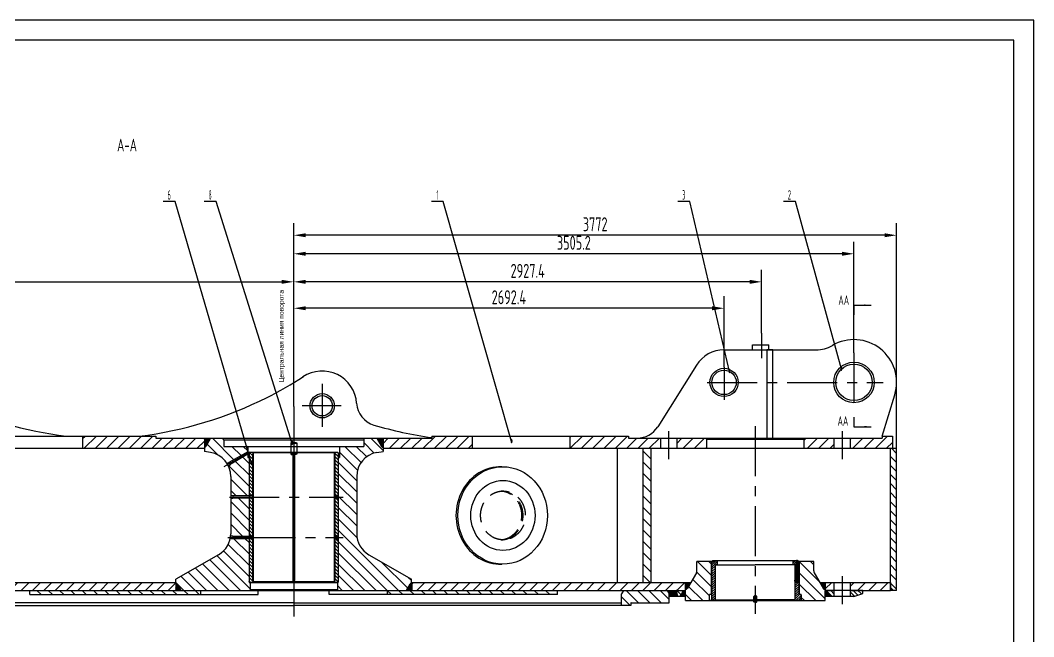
# Model space of a CAD drawing. Header units: millimetres. Extents: x 0 to 10500, y 0 to 7425.
# Drawn here: x 4159 to 10500, y 3568 to 7425 of the extents above; entities that cross this region are included whole.
import ezdxf
from ezdxf.enums import TextEntityAlignment as Align

# ---------------------------------------------------------------- set-up
doc = ezdxf.new("R2010")
doc.units = ezdxf.units.MM
doc.header["$LTSCALE"] = 250
doc.linetypes.add('F', pattern=[0.75, 0.5, -0.25])
doc.linetypes.add('G', pattern=[2, 1.25, -0.25, 0.25, -0.25])
for name, color, linetype in [('01', 7, 'Continuous'), ('02', 1, 'Continuous'), ('04', 2, 'F'), ('05', 4, 'G'), ('08', 1, 'Continuous'), ('11', 3, 'Continuous')]:
    doc.layers.add(name, color=color, linetype=linetype)
doc.styles.get("Standard").update_dxf_attribs({"font": 'isocp', "width": 0.707, "bigfont": 'intecad.shx'})
doc.dimstyles.new('INTE', dxfattribs={"dimscale": 25, "dimtxt": 3.5, "dimasz": 3, "dimexe": 3, "dimexo": 0, "dimgap": 1, "dimtad": 1, "dimdsep": 46, "dimtxsty": 'Standard', "dimcen": 0, "dimclrd": 1, "dimclre": 1, "dimclrt": 3, "dimadec": 0, "dimazin": 0, "dimtfac": 1, "dimtmove": 0, "dimatfit": 0, "dimfxl": 0, "dimarcsym": 0})
pattern_1 = [(315, (-1406.99, -1926.694), (35.35534, 35.35534), [])]
pattern_2 = [(45, (-1406.99, -1926.694), (-35.35534, 35.35534), [])]

# ---------------------------------------------------------------- blocks, each defined once
blk = doc.blocks.new('*D14')
at = {"layer": '08', "color": 1, "lineweight": -2}
for p, q in [((5870.2, 5254.7), (5870.2, 5698.2)), ((8562.6, 5254.7), (8562.6, 5698.2)), ((8487.6, 5623.2), (5945.2, 5623.2))]:
    blk.add_line(p, q, dxfattribs=at)
at = {"layer": '08', "color": 1}
for points in [[(5945.2, 5635.7), (5945.2, 5610.7), (5870.2, 5623.2)], [(8487.6, 5635.7), (8487.6, 5610.7), (8562.6, 5623.2)]]:
    blk.add_solid(points, dxfattribs=at)
at = {"layer": 'Defpoints', "color": 0}
for p in [(5870.2, 5623.2), (5870.2, 5254.7), (8562.6, 5254.7)]:
    blk.add_point(p, dxfattribs=at)
at = {"layer": '08', "color": 3, "insert": (7216.4, 5692), "char_height": 87.5, "attachment_point": 5}
blk.add_mtext('2692.4', dxfattribs=at)
blk = doc.blocks.new('*D15')
at = {"layer": '08', "color": 1, "lineweight": -2}
for p, q in [((5870.2, 5848.4), (5870.2, 6039.1)), ((9375.4, 5343.6), (9375.4, 6039.1)), ((9300.4, 5964.1), (5945.2, 5964.1))]:
    blk.add_line(p, q, dxfattribs=at)
at = {"layer": '08', "color": 1}
for points in [[(5945.2, 5976.6), (5945.2, 5951.6), (5870.2, 5964.1)], [(9300.4, 5976.6), (9300.4, 5951.6), (9375.4, 5964.1)]]:
    blk.add_solid(points, dxfattribs=at)
at = {"layer": 'Defpoints', "color": 0}
for p in [(5870.2, 5964.1), (5870.2, 5848.4), (9375.4, 5343.6)]:
    blk.add_point(p, dxfattribs=at)
at = {"layer": '08', "color": 3, "insert": (7622.8, 6032.9), "char_height": 87.5, "attachment_point": 5}
blk.add_mtext('3505.2', dxfattribs=at)
blk = doc.blocks.new('*D16')
at = {"layer": '08', "color": 1, "lineweight": -2}
for p, q in [((5870.2, 5788.4), (5870.2, 5863.4)), ((8797.6, 5466.8), (8797.6, 5863.4)), ((8722.6, 5788.4), (5945.2, 5788.4))]:
    blk.add_line(p, q, dxfattribs=at)
at = {"layer": '08', "color": 1}
for points in [[(5945.2, 5800.9), (5945.2, 5775.9), (5870.2, 5788.4)], [(8722.6, 5800.9), (8722.6, 5775.9), (8797.6, 5788.4)]]:
    blk.add_solid(points, dxfattribs=at)
at = {"layer": 'Defpoints', "color": 0}
for p in [(5870.2, 5788.4), (5870.2, 5788.4), (8797.6, 5466.8)]:
    blk.add_point(p, dxfattribs=at)
at = {"layer": '08', "color": 3, "insert": (7333.9, 5857.2), "char_height": 87.5, "attachment_point": 5}
blk.add_mtext('2927.4', dxfattribs=at)
blk = doc.blocks.new('*D18')
at = {"layer": '08', "color": 1, "lineweight": -2}
for p, q in [((688.6, 4746.8), (688.6, 5863.4)), ((5870.2, 5007.7), (5870.2, 5863.4)), ((763.6, 5788.4), (5795.2, 5788.4))]:
    blk.add_line(p, q, dxfattribs=at)
at = {"layer": '08', "color": 1}
for points in [[(763.6, 5800.9), (763.6, 5775.9), (688.6, 5788.4)], [(5795.2, 5800.9), (5795.2, 5775.9), (5870.2, 5788.4)]]:
    blk.add_solid(points, dxfattribs=at)
at = {"layer": 'Defpoints', "color": 0}
for p in [(5870.2, 5788.4), (5870.2, 5007.7), (688.6, 4746.8)]:
    blk.add_point(p, dxfattribs=at)
at = {"layer": '08', "color": 3, "insert": (3279.4, 5857.2), "char_height": 87.5, "attachment_point": 5}
blk.add_mtext('5181.6', dxfattribs=at)
blk = doc.blocks.new('*D21')
at = {"layer": '08', "color": 1, "lineweight": -2}
for p, q in [((5870.2, 6000.1), (5870.2, 6154.9)), ((9642.2, 4746.8), (9642.2, 6154.9)), ((9567.2, 6079.9), (5945.2, 6079.9))]:
    blk.add_line(p, q, dxfattribs=at)
at = {"layer": '08', "color": 1}
for points in [[(5945.2, 6092.4), (5945.2, 6067.4), (5870.2, 6079.9)], [(9567.2, 6092.4), (9567.2, 6067.4), (9642.2, 6079.9)]]:
    blk.add_solid(points, dxfattribs=at)
at = {"layer": 'Defpoints', "color": 0}
for p in [(5870.2, 6079.9), (5870.2, 6000.1), (9642.2, 4746.8)]:
    blk.add_point(p, dxfattribs=at)
at = {"layer": '08', "color": 3, "insert": (7756.2, 6148.7), "char_height": 87.5, "attachment_point": 5}
blk.add_mtext('3772', dxfattribs=at)
blk = doc.blocks.new('*U40')
at = {"layer": '01'}
for points in [[(415, 292), (25, 292)], [(415, 5), (415, 292)]]:
    blk.add_lwpolyline(points, dxfattribs=at)
at = {"layer": '02'}
for points in [[(420, 297), (0, 297)], [(420, 0), (420, 297)]]:
    blk.add_lwpolyline(points, dxfattribs=at)

msp = doc.modelspace()

# ---------------------------------------------------------------- hatches: boundary and pattern name
at = {"layer": '02', "linetype": 'Continuous'}
h = msp.add_hatch(dxfattribs=at)
h.set_pattern_fill('_USER', color=1, scale=50, angle=45, style=0, pattern_type=0)
h.set_pattern_definition(pattern_2)
h.paths.add_polyline_path([(2388.558, 4746.805), (2388.558, 4809.805), (2188.408, 4809.805), (2188.408, 4822.805), (1984.158, 4822.805), (1984.158, 4746.805)])
h.paths.add_polyline_path([(2490.158, 4809.805), (2490.158, 4746.805), (2677.658, 4746.805), (2677.658, 4803.805), (2671.658, 4809.805)])
h.paths.add_polyline_path([(3292.658, 4809.805), (3286.658, 4803.805), (3286.658, 4746.805), (3474.158, 4746.805), (3474.158, 4809.805)])
h.paths.add_polyline_path([(3575.758, 4809.805), (3575.758, 4746.805), (3939.159, 4746.805), (3939.159, 4822.805), (3775.908, 4822.805), (3775.908, 4809.805)])
h.paths.add_polyline_path([(5098.643, 4746.805, -0.02100958), (5143.019, 4809.805), (5006.658, 4809.805), (5006.658, 4822.805), (4549.159, 4822.805), (4549.159, 4746.805)])
h.paths.add_polyline_path([(5311.408, 4746.805), (5311.408, 4809.805), (5143.019, 4809.805, 0.02100958), (5098.643, 4746.805)])
h.paths.add_polyline_path([(6987.158, 4746.805), (6987.158, 4822.805), (6733.658, 4822.805), (6733.658, 4809.805), (6597.297, 4809.805, -0.02100958), (6641.674, 4746.805)])
h.paths.add_polyline_path([(6641.674, 4746.805, 0.02100958), (6597.297, 4809.805), (6428.908, 4809.805), (6428.908, 4746.805)])
h.paths.add_polyline_path([(8164.558, 4746.805), (8164.558, 4809.805), (7964.408, 4809.805), (7964.408, 4822.805), (7597.158, 4822.805), (7597.158, 4746.805)])
h.paths.add_polyline_path([(8453.658, 4746.805), (8453.658, 4803.805), (8447.658, 4809.805), (8266.158, 4809.805), (8266.158, 4746.805)])
h.paths.add_polyline_path([(9250.158, 4746.805), (9250.158, 4809.805), (9068.658, 4809.805), (9062.658, 4803.805), (9062.658, 4746.805)])
h.paths.add_polyline_path([(9617.158, 4746.805), (9617.158, 4822.805), (9551.908, 4822.805), (9551.908, 4809.805), (9351.758, 4809.805), (9351.758, 4746.805)])
h = msp.add_hatch(dxfattribs=at)
h.set_pattern_fill('_USER', color=1, scale=50, angle=315, style=0, pattern_type=0)
h.set_pattern_definition(pattern_1)
h.paths.add_polyline_path([(5582.908, 4725.491), (5582.908, 4756.005), (5579.908, 4759.005), (5432.008, 4759.005), (5432.008, 4800.305), (5426.523, 4809.805), (5350.091, 4809.805), (5320.068, 4757.805, -0.26794919), (5311.408, 4752.805), (5311.408, 4727.805), (5350.553, 4720.903, -0.20962577), (5452.149, 4653.201), (5464.284, 4658.457), (5464.913, 4657.367)])
h.paths.add_polyline_path([(5591.158, 4686.005), (5588.158, 4689.005), (5582.908, 4689.005), (5582.908, 4709.326), (5471.913, 4645.243), (5472.542, 4644.153), (5461.633, 4636.056, -0.11063264), (5476.158, 4571.212), (5476.158, 4451.863), (5489.158, 4450.363), (5489.158, 4449.105), (5591.158, 4449.105)])
h.paths.add_polyline_path([(5591.158, 4435.105), (5489.158, 4435.105), (5489.158, 4433.846), (5476.158, 4432.346), (5476.158, 4212.804, -0.02448053), (5475.43, 4197.947), (5489.158, 4196.363), (5489.158, 4195.105), (5591.158, 4195.105)])
h.paths.add_polyline_path([(5489.158, 4181.105), (5489.158, 4179.846), (5472.091, 4177.877, -0.20670598), (5400.158, 4081.169), (5133.658, 3927.305), (5133.658, 3902.305, -0.26794919), (5142.318, 3897.305), (5165.124, 3857.805), (5593.658, 3857.805), (5597.158, 3861.305), (5597.158, 3908.105), (5594.158, 3908.105), (5592.358, 3908.105, -0.41421356), (5591.158, 3909.305), (5591.158, 4181.105)])
h.paths.add_polyline_path([(6149.158, 3909.305, -0.41421356), (6147.958, 3908.105), (6143.158, 3908.105), (6143.158, 3861.305), (6146.658, 3857.805), (6575.193, 3857.805), (6597.998, 3897.305, -0.26794919), (6606.658, 3902.305), (6606.658, 3927.305), (6340.158, 4081.169, -0.26794919), (6264.158, 4212.804), (6264.158, 4571.212, -0.36397023), (6389.764, 4720.903), (6428.908, 4727.805), (6428.908, 4752.805, -0.26794919), (6420.248, 4757.805), (6390.226, 4809.805), (6313.793, 4809.805), (6308.308, 4800.305), (6308.308, 4759.005), (6160.408, 4759.005), (6157.408, 4756.005), (6157.408, 4689.005), (6152.158, 4689.005), (6149.158, 4686.005), (6149.158, 4467.105)])
h = msp.add_hatch(dxfattribs=at)
h.set_pattern_fill('_USER', color=1, scale=5, angle=45, style=0, double=1, pattern_type=0)
h.set_pattern_definition([(45, (-1665.9856, -9463.0323), (-3.5355339, 3.5355339), []), (135, (-1665.9856, -9463.0323), (-3.5355339, -3.5355339), [])])
h.paths.add_polyline_path([(5311.408, 4809.305), (5311.408, 4752.805, 0.26794919), (5320.068, 4757.805), (5349.802, 4809.305)])
h.paths.add_polyline_path([(6420.248, 4757.805, 0.26794919), (6428.908, 4752.805), (6428.908, 4809.305), (6390.514, 4809.305)])
h = msp.add_hatch(dxfattribs=at)
h.set_pattern_fill('_USER', color=1, scale=15, angle=-45, style=0, pattern_type=0)
h.set_pattern_definition([(315, (4857.48, 5160.126), (10.6066, 10.6066), [])])
h.paths.add_polyline_path([(6149.158, 4718.105), (6146.158, 4721.105), (6127.158, 4721.105), (6124.158, 4718.105), (6124.158, 4714.105, -0.41421356), (6128.158, 4710.105), (6128.158, 4448.605), (6146.658, 4448.605), (6146.658, 4467.105), (6149.158, 4467.105)])
h.paths.add_polyline_path([(6128.158, 4194.605), (6146.658, 4194.605), (6146.658, 4213.105), (6149.158, 4213.105), (6149.158, 4417.105), (6146.658, 4417.105), (6146.658, 4435.605), (6128.158, 4435.605)])
h.paths.add_polyline_path([(6128.158, 3919.105, -0.41421356), (6124.158, 3915.105), (6124.158, 3911.105), (6127.158, 3908.105), (6146.158, 3908.105), (6149.158, 3911.105), (6149.158, 4163.105), (6146.658, 4163.105), (6146.658, 4181.605), (6128.158, 4181.605)])
h.paths.add_polyline_path([(5612.158, 4710.105, -0.41421356), (5616.158, 4714.105), (5616.158, 4718.105), (5613.158, 4721.105), (5594.158, 4721.105), (5591.158, 4718.105), (5591.158, 4467.105), (5593.658, 4467.105), (5593.658, 4448.605), (5612.158, 4448.605)])
h.paths.add_polyline_path([(5591.158, 4213.105), (5593.658, 4213.105), (5593.658, 4194.605), (5612.158, 4194.605), (5612.158, 4435.605), (5593.658, 4435.605), (5593.658, 4417.105), (5591.158, 4417.105)])
h.paths.add_polyline_path([(5612.158, 4181.605), (5593.658, 4181.605), (5593.658, 4163.105), (5591.158, 4163.105), (5591.158, 3911.105), (5594.158, 3908.105), (5613.158, 3908.105), (5616.158, 3911.105), (5616.158, 3915.105, -0.41421356), (5612.158, 3919.105)])
h = msp.add_hatch(dxfattribs=at)
h.set_pattern_fill('_USER', color=1, scale=50, angle=315, style=0, pattern_type=0)
h.set_pattern_definition([(315, (-1391.035, 1378.983), (35.35534, 35.35534), [])])
h.paths.add_polyline_path([(8054.658, 3907.805), (8104.658, 3907.805), (8104.658, 4746.805), (8054.658, 4746.805)])
h = msp.add_hatch(dxfattribs=at)
h.set_pattern_fill('_USER', color=1, scale=40, angle=315, style=0, pattern_type=0)
h.set_pattern_definition([(315, (-1391.035, 1378.983), (28.28427, 28.28427), [])])
h.paths.add_polyline_path([(9604.158, 3876.805), (9623.158, 3857.805), (9642.158, 3857.805), (9642.158, 4746.805), (9604.158, 4746.805)])
h = msp.add_hatch(dxfattribs=at)
h.set_pattern_fill('_USER', color=1, scale=50, angle=315, style=0, pattern_type=0)
h.set_pattern_definition(pattern_1)
h.paths.add_polyline_path([(8484.158, 4038.805), (8393.033, 4038.805), (8393.033, 3981.003, -0.1316525), (8389.684, 3968.503), (8333.277, 3870.805, -0.26794919), (8322.019, 3864.305), (8320.158, 3864.305), (8320.158, 3857.805), (8320.408, 3857.805), (8320.408, 3793.805), (8467.463, 3793.805), (8470.463, 3796.805), (8470.463, 3831.805), (8482.55, 3831.805), (8484.158, 3837.805)])
h.paths.add_polyline_path([(9032.158, 3837.805), (9033.766, 3831.805), (9045.853, 3831.805), (9045.853, 3796.805), (9048.853, 3793.805), (9195.908, 3793.805), (9195.908, 3857.805), (9196.158, 3857.805), (9196.158, 3864.305), (9194.297, 3864.305, -0.26794919), (9183.039, 3870.805), (9126.633, 3968.503, -0.1316525), (9123.283, 3981.003), (9123.283, 4038.805), (9032.158, 4038.805)])
h = msp.add_hatch(dxfattribs=at)
h.set_pattern_fill('_USER', color=1, scale=10, angle=135, style=0, pattern_type=0)
h.set_pattern_definition([(45, (8407.259, 2708.675), (7.07107, -7.07107), [])])
h.paths.add_polyline_path([(9008.158, 3918.305), (9015.658, 3918.305), (9015.658, 3908.805), (9019.908, 3906.174), (9024.158, 3908.805), (9024.158, 3911.805), (9032.158, 3911.805), (9032.158, 3831.805), (9043.158, 3831.805), (9044.658, 3830.305), (9044.658, 3793.805), (9009.498, 3793.805), (9008.158, 3798.805)])
h.paths.add_polyline_path([(9024.158, 4018.805), (9025.408, 4018.805), (9025.408, 4043.805), (9026.158, 4043.805), (9032.158, 4037.805), (9032.158, 3924.805), (9024.158, 3924.805)])
h.paths.add_polyline_path([(9008.158, 4015.805, 0.41421356), (9005.158, 4018.805), (8994.158, 4018.805), (8994.158, 4043.805), (9014.408, 4043.805), (9014.408, 4018.805), (9015.658, 4018.805), (9015.658, 3918.305), (9008.158, 3918.305)])
h.paths.add_polyline_path([(8508.158, 4015.805), (8508.158, 3798.805), (8506.818, 3793.805), (8484.158, 3793.805), (8484.158, 4037.805), (8490.158, 4043.805), (8522.158, 4043.805), (8522.158, 4018.805), (8511.158, 4018.805, 0.41421356)])
h = msp.add_hatch(dxfattribs=at)
h.set_pattern_fill('_USER', color=1, scale=50, angle=45, style=0, pattern_type=0)
h.set_pattern_definition(pattern_2)
h.paths.add_polyline_path([(739.158, 3907.805), (739.158, 3889.805), (739.158, 3857.805), (1094.158, 3857.805), (1094.158, 3907.805)])
h.paths.add_polyline_path([(1704.158, 3907.805), (1704.158, 3857.805), (2260.356, 3857.805, -0.01705764), (2238.768, 3907.805)])
h.paths.add_polyline_path([(2238.768, 3907.805, 0.01705764), (2260.356, 3857.805), (2388.558, 3857.805), (2388.558, 3907.805)])
h.paths.add_polyline_path([(2490.158, 3907.805), (2490.158, 3857.805), (2544.158, 3857.805), (2544.158, 3907.805)])
h.paths.add_polyline_path([(3420.158, 3907.805), (3420.158, 3857.805), (3703.961, 3857.805, 0.01705764), (3725.549, 3907.805)])
h.paths.add_polyline_path([(3725.549, 3907.805, -0.01705764), (3703.961, 3857.805), (5041.08, 3857.805, -0.01487729), (5019.195, 3907.805)])
h.paths.add_polyline_path([(5131.908, 3857.805), (5131.908, 3907.805), (5019.195, 3907.805, 0.01487729), (5041.08, 3857.805)])
h.paths.add_polyline_path([(6608.408, 3907.805), (6608.408, 3857.805), (6699.236, 3857.805, 0.01487729), (6721.122, 3907.805)])
h.paths.add_polyline_path([(6721.122, 3907.805, -0.01487729), (6699.236, 3857.805), (8320.158, 3857.805), (8320.158, 3907.805)])
h.paths.add_polyline_path([(9196.158, 3857.805), (9250.158, 3857.805), (9250.158, 3907.805), (9196.158, 3907.805)])
h.paths.add_polyline_path([(9604.158, 3857.805), (9604.158, 3907.805), (9351.758, 3907.805), (9351.758, 3857.805)])
h = msp.add_hatch(dxfattribs=at)
h.set_pattern_fill('_USER', color=1, scale=5, angle=315, style=0, double=1, pattern_type=0)
h.set_pattern_definition([(315, (-1391.0346, -2777.5795), (3.535534, 3.535534), []), (45, (-1391.0346, -2777.5795), (-3.535534, 3.535534), [])])
h.paths.add_polyline_path([(5142.318, 3897.305, 0.26794919), (5133.658, 3902.305), (5133.658, 3907.805), (5131.908, 3907.805), (5131.908, 3857.805), (5165.124, 3857.805)])
h.paths.add_polyline_path([(6575.193, 3857.805), (6608.408, 3857.805), (6608.408, 3907.805), (6606.658, 3907.805), (6606.658, 3902.305, 0.26794919), (6597.998, 3897.305)])
h = msp.add_hatch(dxfattribs=at)
h.set_pattern_fill('_USER', color=1, scale=5, angle=45, style=0, double=1, pattern_type=0)
h.set_pattern_definition([(135, (13131.351, 1378.983), (3.535534, 3.535534), []), (45, (13131.351, 1378.983), (3.535534, -3.535534), [])])
h.paths.add_polyline_path([(8320.158, 3907.805), (8354.639, 3907.805), (8333.277, 3870.805, -0.26794919), (8322.019, 3864.305), (8320.158, 3864.305)])
h.paths.add_polyline_path([(9196.158, 3864.305), (9194.297, 3864.305, -0.26794919), (9183.039, 3870.805), (9161.677, 3907.805), (9196.158, 3907.805)])
h = msp.add_hatch(dxfattribs=at)
h.set_pattern_fill('_USER', color=1, scale=5, angle=315, style=0, double=1, pattern_type=0)
h.set_pattern_definition([(315, (-1406.9887, -1926.6937), (3.535534, 3.535534), []), (45, (-1406.9887, -1926.6937), (-3.535534, 3.535534), [])])
h.paths.add_polyline_path([(9604.158, 3857.805), (9623.158, 3857.805), (9604.158, 3876.805)])
h = msp.add_hatch(dxfattribs=at)
h.set_pattern_fill('_USER', color=1, scale=50, angle=315, style=0, pattern_type=0)
h.set_pattern_definition([(315, (0, 0), (35.35534, 35.35534), [])])
h.paths.add_polyline_path([(3758.908, 3781.105, -0.41421356), (3761.908, 3778.105), (3761.908, 3763.105), (3820.158, 3763.105), (3820.158, 3835.805), (3807.158, 3857.805), (3533.658, 3857.805), (3520.658, 3835.805), (3520.658, 3781.105)])
h.paths.add_polyline_path([(8219.658, 3781.105), (8219.658, 3835.805), (8206.658, 3857.805), (7933.158, 3857.805), (7920.158, 3835.805), (7920.158, 3763.105), (7978.408, 3763.105), (7978.408, 3778.105, -0.41421356), (7981.408, 3781.105)])
h = msp.add_hatch(dxfattribs=at)
h.set_pattern_fill('_USER', color=1, scale=50, angle=315, style=0, pattern_type=0)
h.set_pattern_definition(pattern_1)
h.paths.add_polyline_path([(5041.08, 3857.805, 0.00787), (5053.85, 3831.905), (5286.158, 3831.905), (5286.158, 3857.805)])
h.paths.add_polyline_path([(5053.85, 3831.905, -0.00787), (5041.08, 3857.805), (4219.158, 3857.805), (4219.158, 3831.905)])
h.paths.add_polyline_path([(6686.466, 3831.905, 0.00787), (6699.236, 3857.805), (6454.158, 3857.805), (6454.158, 3831.905)])
h.paths.add_polyline_path([(7521.158, 3831.905), (7521.158, 3857.805), (6699.236, 3857.805, -0.00787), (6686.466, 3831.905)])
h = msp.add_hatch(dxfattribs=at)
h.set_pattern_fill('_USER', color=1, scale=5, angle=315, style=0, double=1, pattern_type=0)
h.set_pattern_definition([(225, (13131.351, -2777.5795), (-3.535534, 3.535534), []), (135, (13131.351, -2777.5795), (3.535534, 3.535534), [])])
h.paths.add_polyline_path([(8219.658, 3819.805), (8219.658, 3835.805), (8206.658, 3857.805), (8264.158, 3857.805), (8274.34, 3819.805)])
h = msp.add_hatch(dxfattribs=at)
h.set_pattern_fill('_USER', color=1, scale=20, angle=45, style=0, pattern_type=0)
h.set_pattern_definition([(135, (13147.305, -1926.694), (14.142136, 14.142136), [])])
h.paths.add_polyline_path([(9431.158, 3857.805), (9431.158, 3838.805), (9374.158, 3819.805), (9351.758, 3819.805), (9351.758, 3857.805)])
h.paths.add_polyline_path([(9250.158, 3857.805), (9250.158, 3819.805), (9227.597, 3819.805), (9205.658, 3857.805)])
h.paths.add_polyline_path([(8264.158, 3857.805), (8310.658, 3857.805), (8288.719, 3819.805), (8274.34, 3819.805)])
h = msp.add_hatch(dxfattribs=at)
h.set_pattern_fill('_USER', color=1, scale=5, angle=315, style=0, double=1, pattern_type=0)
h.set_pattern_definition([(225, (13131.351, 1378.983), (-3.535534, 3.535534), []), (135, (13131.351, 1378.983), (3.535534, 3.535534), [])])
h.paths.add_polyline_path([(9227.597, 3819.805), (9195.908, 3819.805), (9195.908, 3857.805), (9205.658, 3857.805)])
h.paths.add_polyline_path([(8310.658, 3857.805), (8320.408, 3857.805), (8320.408, 3819.805), (8288.719, 3819.805)])

# ---------------------------------------------------------------- linework, layer by layer
for p, q in [((5594.158, 4721.105), (5591.158, 4718.105)), ((5591.158, 4718.105), (5591.158, 4467.105)), ((6146.158, 4721.105), (5594.158, 4721.105)), ((5612.158, 4710.105), (5612.158, 3919.105)), ((5613.158, 4721.105), (5616.158, 4718.105)), ((5616.158, 4718.105), (5616.158, 3911.105)), ((6124.158, 4718.105), (5616.158, 4718.105)), ((5864.658, 4708.605), (5864.658, 3920.605)), ((5875.658, 4708.605), (5875.658, 3920.605)), ((6127.158, 4721.105), (6124.158, 4718.105)), ((6124.158, 4718.105), (6124.158, 3911.105)), ((6128.158, 4710.105), (6128.158, 3919.105)), ((6149.158, 4718.105), (6146.158, 4721.105)), ((6149.158, 4718.105), (6149.158, 4467.105)), ((5593.658, 4467.105), (5591.158, 4467.105)), ((5593.658, 4467.105), (5593.658, 4417.105)), ((5612.158, 4448.605), (5593.658, 4448.605)), ((6128.158, 4448.605), (6146.658, 4448.605)), ((6146.658, 4467.105), (6146.658, 4417.105)), ((6146.658, 4467.105), (6149.158, 4467.105)), ((5591.158, 4417.105), (5591.158, 4213.105)), ((5593.658, 4417.105), (5591.158, 4417.105)), ((5612.158, 4435.605), (5593.658, 4435.605)), ((6128.158, 4435.605), (6146.658, 4435.605)), ((6146.658, 4417.105), (6149.158, 4417.105)), ((6149.158, 4417.105), (6149.158, 4213.105)), ((5593.658, 4213.105), (5591.158, 4213.105)), ((5593.658, 4213.105), (5593.658, 4163.105)), ((5612.158, 4194.605), (5593.658, 4194.605)), ((6128.158, 4194.605), (6146.658, 4194.605)), ((6146.658, 4213.105), (6146.658, 4163.105)), ((6146.658, 4213.105), (6149.158, 4213.105)), ((5591.158, 4163.105), (5591.158, 3911.105)), ((5593.658, 4163.105), (5591.158, 4163.105)), ((5612.158, 4181.605), (5593.658, 4181.605)), ((6128.158, 4181.605), (6146.658, 4181.605)), ((6146.658, 4163.105), (6149.158, 4163.105)), ((6149.158, 4163.105), (6149.158, 3911.105)), ((8484.158, 4037.805), (8490.158, 4043.805)), ((8484.158, 4037.805), (8484.158, 3793.805)), ((9026.158, 4043.805), (8490.158, 4043.805)), ((8994.158, 4018.805), (8994.158, 4043.805)), ((9014.408, 4043.805), (9014.408, 4018.805)), ((9025.408, 4018.805), (9014.408, 4018.805)), ((9015.658, 3908.805), (9015.658, 4018.805)), ((9024.158, 3908.805), (9024.158, 4018.805)), ((9025.408, 4043.805), (9025.408, 4018.805)), ((9026.158, 4043.805), (9032.158, 4037.805)), ((5594.158, 3908.105), (5591.158, 3911.105)), ((6146.158, 3908.105), (5594.158, 3908.105)), ((5613.158, 3908.105), (5616.158, 3911.105)), ((6124.158, 3911.105), (5616.158, 3911.105)), ((6127.158, 3908.105), (6124.158, 3911.105)), ((6146.158, 3908.105), (6149.158, 3911.105)), ((9024.158, 3908.805), (9015.658, 3908.805)), ((9019.908, 3906.174), (9015.658, 3908.805)), ((9019.908, 3906.174), (9024.158, 3908.805)), ((9032.158, 3924.805), (9024.158, 3924.805)), ((9032.158, 3911.805), (9024.158, 3911.805)), ((9044.653, 3831.805), (9032.158, 3831.805)), ((3761.908, 3763.105), (5870.158, 3763.105)), ((7978.408, 3763.105), (5870.158, 3763.105)), ((9044.658, 3793.805), (8484.158, 3793.805)), ((9008.158, 3798.805), (8758.158, 3798.805)), ((9009.498, 3793.805), (9008.158, 3798.805))]:
    msp.add_line(p, q)
for centre in [(5870.158, 4442.105), (5870.158, 4188.105)]:
    msp.add_circle(centre, 5.5)
for centre, radius, start, end in [((5616.158, 4710.105), 4, 90, 180), ((5870.158, 4708.605), 5.5, 0, 180), ((6124.158, 4710.105), 4, 0, 90), ((5616.158, 3919.105), 4, 180, 270), ((5870.158, 3920.605), 5.5, 180, 0), ((6124.158, 3919.105), 4, 270, 0)]:
    msp.add_arc(centre, radius, start, end)
at = {"layer": '01'}
for p, q in [((9375.358, 5642.028), (9375.358, 5582.028)), ((8740.158, 5393.505), (8842.158, 5393.505)), ((8740.158, 5362.805), (8740.158, 5393.505)), ((8842.158, 5362.805), (8842.158, 5393.505)), ((8562.158, 5362.805), (9138.38, 5362.805)), ((8867.158, 5362.805), (8829.158, 5362.805)), ((8829.158, 5362.805), (8829.158, 4809.305)), ((8867.158, 4809.305), (8867.158, 5362.805)), ((9551.384, 4822.805), (9630.507, 5081.794)), ((9375.358, 4941.947), (9375.358, 4881.947)), ((5006.658, 4822.805), (5006.658, 4809.805)), ((6733.658, 4822.805), (6733.658, 4809.805)), ((7964.408, 4822.805), (7964.408, 4809.805)), ((9551.908, 4822.805), (9551.908, 4809.805)), ((5006.658, 4809.805), (6733.658, 4809.805)), ((5311.408, 4809.305), (5311.408, 4727.805)), ((5349.802, 4809.305), (5320.068, 4757.805)), ((5432.008, 4800.305), (5426.523, 4809.805)), ((5432.008, 4800.305), (6308.308, 4800.305)), ((5432.008, 4800.305), (5432.008, 4759.005)), ((5432.008, 4759.005), (6308.308, 4759.005)), ((5582.908, 4756.005), (5579.908, 4759.005)), ((6157.408, 4756.005), (5582.908, 4756.005)), ((5582.908, 4756.005), (5582.908, 4689.005)), ((5853.451, 4784.005), (5851.158, 4777.705)), ((5851.158, 4777.705), (5851.158, 4759.005)), ((5851.158, 4777.705), (5870.158, 4777.705)), ((5870.158, 4784.005), (5853.451, 4784.005)), ((5870.158, 4784.005), (5886.865, 4784.005)), ((5889.158, 4777.705), (5870.158, 4777.705)), ((5886.865, 4784.005), (5889.158, 4777.705)), ((5889.158, 4777.705), (5889.158, 4759.005)), ((6157.408, 4756.005), (6160.408, 4759.005)), ((6157.408, 4756.005), (6157.408, 4689.005)), ((6308.308, 4800.305), (6313.793, 4809.805)), ((6308.308, 4800.305), (6308.308, 4759.005)), ((6390.514, 4809.305), (6420.248, 4757.805)), ((6428.908, 4809.305), (6428.908, 4727.805)), ((7964.408, 4809.805), (9551.908, 4809.805)), ((8019.158, 4810.805), (8019.158, 4809.305)), ((8164.558, 4809.805), (8164.558, 4746.805)), ((8266.158, 4809.805), (8266.158, 4746.805)), ((8447.658, 4809.805), (8453.658, 4803.805)), ((8453.658, 4803.805), (9062.658, 4803.805)), ((8453.658, 4803.805), (8453.658, 4747.305)), ((9068.658, 4809.805), (9062.658, 4803.805)), ((9062.658, 4803.805), (9062.658, 4747.305)), ((9250.158, 4809.805), (9250.158, 4746.805)), ((9351.758, 4809.805), (9351.758, 4746.805)), ((1984.158, 4746.805), (5311.408, 4746.805)), ((5350.553, 4720.903), (5311.408, 4727.805)), ((5582.908, 4725.491), (5464.913, 4657.367)), ((5582.908, 4709.326), (5471.913, 4645.243)), ((6389.764, 4720.903), (6428.908, 4727.805)), ((6428.908, 4746.805), (9617.158, 4746.805)), ((7894.146, 4746.805), (7894.146, 3907.805)), ((8054.658, 4746.805), (8054.658, 3907.805)), ((8104.658, 4746.805), (8104.658, 3907.805)), ((9604.158, 3857.805), (9604.158, 4746.805)), ((9604.158, 4746.805), (9642.158, 4746.805)), ((9642.158, 3857.805), (9642.158, 4746.805)), ((5452.828, 4652.133), (5464.913, 4657.367)), ((5461.337, 4637.393), (5471.913, 4645.243)), ((5468.413, 4651.305), (5464.284, 4658.457)), ((5468.413, 4651.305), (5472.542, 4644.153)), ((5582.908, 4689.005), (5591.158, 4689.005)), ((5591.158, 4686.005), (5588.158, 4689.005)), ((5591.158, 4686.005), (5591.158, 3909.305)), ((6149.158, 4686.005), (6152.158, 4689.005)), ((6149.158, 4689.005), (6157.408, 4689.005)), ((6149.158, 4686.005), (6149.158, 3909.305)), ((5476.158, 4571.212), (5476.158, 4212.804)), ((6264.158, 4571.212), (6264.158, 4212.804)), ((5489.158, 4449.105), (5476.158, 4450.605)), ((5489.158, 4450.363), (5489.158, 4433.846)), ((5591.158, 4449.105), (5489.158, 4449.105)), ((5489.158, 4435.105), (5476.158, 4433.605)), ((5591.158, 4435.105), (5489.158, 4435.105)), ((5489.158, 4195.105), (5475.303, 4196.703)), ((5489.158, 4196.363), (5489.158, 4179.846)), ((5591.158, 4195.105), (5489.158, 4195.105)), ((5489.158, 4181.105), (5472.39, 4179.17)), ((5591.158, 4181.105), (5489.158, 4181.105)), ((5400.158, 4081.169), (5133.658, 3927.305)), ((6340.158, 4081.169), (6606.658, 3927.305)), ((8393.033, 3981.003), (8393.033, 4038.805)), ((8485.158, 4038.805), (8393.033, 4038.805)), ((9123.283, 4038.805), (9031.158, 4038.805)), ((9123.283, 3981.003), (9123.283, 4038.805)), ((8389.684, 3968.503), (8333.277, 3870.805)), ((9126.633, 3968.503), (9183.039, 3870.805)), ((3385.677, 3907.805), (5133.658, 3907.805)), ((5131.908, 3907.805), (5131.908, 3857.805)), ((5133.658, 3902.305), (5133.658, 3927.305)), ((5165.124, 3857.805), (5142.318, 3897.305)), ((5592.358, 3908.105), (6147.958, 3908.105)), ((5597.158, 3908.105), (5597.158, 3861.305)), ((6143.158, 3908.105), (6143.158, 3860.805)), ((6575.193, 3857.805), (6597.998, 3897.305)), ((6606.658, 3902.305), (6606.658, 3927.305)), ((6606.658, 3907.805), (8354.639, 3907.805)), ((6608.408, 3907.805), (6608.408, 3857.805)), ((8320.158, 3907.805), (8320.158, 3857.805)), ((8320.158, 3907.805), (8320.158, 3857.805)), ((9161.677, 3907.805), (9604.158, 3907.805)), ((9196.158, 3907.805), (9196.158, 3857.805)), ((9196.158, 3907.805), (9196.158, 3857.805)), ((9196.158, 3907.805), (9196.158, 3857.805)), ((9250.158, 3907.805), (9250.158, 3819.805)), ((9351.758, 3907.805), (9351.758, 3819.805)), ((9604.158, 3907.805), (9604.158, 3857.805)), ((9604.158, 3876.805), (9623.158, 3857.805)), ((3419.908, 3857.805), (8320.408, 3857.805)), ((4219.158, 3831.905), (4219.158, 3857.805)), ((4219.158, 3831.905), (5647.75, 3831.905)), ((5286.158, 3857.805), (5286.158, 3831.905)), ((5597.158, 3860.805), (5594.158, 3857.805)), ((6143.158, 3860.805), (5597.158, 3860.805)), ((5647.75, 3831.905), (5647.75, 3857.805)), ((6092.566, 3831.905), (6092.566, 3857.805)), ((7521.158, 3831.905), (6092.566, 3831.905)), ((6143.158, 3860.805), (6146.158, 3857.805)), ((6454.158, 3857.805), (6454.158, 3831.905)), ((7521.158, 3831.905), (7521.158, 3857.805)), ((7933.158, 3857.805), (7920.158, 3835.805)), ((7920.158, 3763.105), (7920.158, 3835.805)), ((7953.158, 3857.805), (8206.658, 3857.805)), ((8206.658, 3857.805), (8219.658, 3835.805)), ((8206.658, 3857.805), (8219.658, 3835.805)), ((8219.658, 3780.605), (8219.658, 3835.805)), ((8219.658, 3781.105), (8219.658, 3835.805)), ((8274.34, 3819.805), (8264.158, 3857.805)), ((8320.408, 3819.805), (8274.34, 3819.805)), ((8288.719, 3819.805), (8310.658, 3857.805)), ((8322.019, 3864.305), (8320.158, 3864.305)), ((8320.408, 3793.805), (8320.408, 3857.805)), ((8482.55, 3831.805), (8471.663, 3831.805)), ((9194.297, 3864.305), (9196.158, 3864.305)), ((9431.158, 3857.805), (9195.908, 3857.805)), ((9195.908, 3793.805), (9195.908, 3857.805)), ((9195.908, 3857.805), (9250.158, 3857.805)), ((9374.158, 3819.805), (9195.908, 3819.805)), ((9227.597, 3819.805), (9205.658, 3857.805)), ((9351.758, 3857.805), (9604.158, 3857.805)), ((9374.158, 3819.805), (9431.158, 3838.805)), ((9431.158, 3838.805), (9431.158, 3857.805)), ((9642.158, 3857.805), (9604.158, 3857.805)), ((5870.158, 3781.105), (3820.158, 3781.105)), ((5870.158, 3781.105), (7920.158, 3781.105)), ((7978.408, 3778.105), (7978.408, 3763.105)), ((7981.408, 3781.105), (8219.658, 3781.105)), ((8320.408, 3793.805), (9195.908, 3793.805)), ((8748.158, 3787.013), (8748.158, 3793.805)), ((8748.158, 3787.013), (8758.158, 3787.013)), ((8750.158, 3785.013), (8748.158, 3787.013)), ((8758.158, 3785.013), (8750.158, 3785.013)), ((8768.158, 3787.013), (8758.158, 3787.013)), ((8758.158, 3785.013), (8766.158, 3785.013)), ((8766.158, 3785.013), (8768.158, 3787.013)), ((8768.158, 3787.013), (8768.158, 3793.805))]:
    msp.add_line(p, q, dxfattribs=at)
at = {"layer": '01', "color": 7, "linetype": 'Continuous'}
for p, q in [((8390.264, 5267.793), (8147.867, 4881.947)), ((3775.908, 4822.805), (5006.658, 4822.805)), ((4549.159, 4822.805), (4549.159, 4746.805)), ((6733.658, 4822.805), (7964.408, 4822.805)), ((6987.158, 4822.805), (6987.158, 4746.805)), ((7597.158, 4822.805), (7597.158, 4746.805)), ((9551.384, 4822.805), (9617.158, 4822.805)), ((9617.158, 4822.805), (9617.158, 4746.805)), ((8484.158, 3837.805), (8484.158, 4038.805)), ((8508.158, 3798.805), (8508.158, 4015.805)), ((8511.158, 4018.805), (8758.158, 4018.805)), ((8522.158, 4018.805), (8522.158, 4043.805)), ((9005.158, 4018.805), (8758.158, 4018.805)), ((9008.158, 3798.805), (9008.158, 4015.805)), ((9032.158, 3837.805), (9032.158, 4038.805)), ((9032.158, 4037.805), (9032.158, 3831.805)), ((8470.463, 3796.805), (8470.463, 3830.605)), ((8482.55, 3831.805), (8484.158, 3837.805)), ((9033.766, 3831.805), (9032.158, 3837.805)), ((9043.158, 3831.805), (9044.658, 3830.305)), ((9044.658, 3830.305), (9044.658, 3793.805)), ((9045.853, 3796.805), (9045.853, 3830.605)), ((8470.463, 3796.805), (8467.463, 3793.805)), ((8470.463, 3796.805), (8484.158, 3796.805)), ((8506.818, 3793.805), (8508.158, 3798.805)), ((8508.158, 3798.805), (8758.158, 3798.805)), ((9044.658, 3796.805), (9045.853, 3796.805)), ((9045.853, 3796.805), (9048.853, 3793.805))]:
    msp.add_line(p, q, dxfattribs=at)
at = {"layer": '01'}
for centre, radius in [((9375.358, 5159.105), 127), ((9375.358, 5159.105), 114), ((8562.558, 5159.105), 88.5), ((8562.558, 5159.105), 76.5), ((6048.158, 5012.805), 76), ((6048.158, 5012.805), 63.5)]:
    msp.add_circle(centre, radius, dxfattribs=at)
for centre, radius, start, end in [((9138.38, 5565.805), 203, 270, 300.2506503), ((9375.158, 5159.805), 267, 343.0116921, 120.2506503), ((8562.158, 5159.805), 203, 90, 147.8620565), ((6048.158, 5014.305), 216, 3.7214222, 123.7959674), ((4606.031, 7242.305), 2438, 296.7485829, 302.9139527), ((6415.382, 5038.19), 152, 183.7214222, 253.434197), ((7067.158, 7229.305), 2438, 253.434197, 262.1377185), ((8019.158, 4962.805), 152, 270, 327.8620565), ((5311.408, 4762.805), 10, 270, 330), ((6428.908, 4762.805), 10, 210, 270), ((5324.158, 4571.212), 152, 0, 80), ((6416.158, 4571.212), 152, 100, 180), ((5324.158, 4212.804), 152, 300, 0), ((6416.158, 4212.804), 152, 180, 240), ((8368.033, 3981.003), 25, 330, 0), ((9148.283, 3981.003), 25, 180, 210), ((5133.658, 3892.305), 10, 30, 90), ((5592.358, 3909.305), 1.2, 180, 270), ((6147.958, 3909.305), 1.2, 270, 0), ((6606.658, 3892.305), 10, 90, 150), ((8322.019, 3877.305), 13, 270, 330), ((9194.297, 3877.305), 13, 210, 270), ((7981.408, 3778.105), 3, 90, 180)]:
    msp.add_arc(centre, radius, start, end, dxfattribs=at)
at = {"layer": '01', "color": 7, "linetype": 'Continuous'}
for centre, radius, start, end in [((4747.158, 7242.305), 2438, 244.7266286, 262.9371229), ((4606.031, 7242.305), 2438, 277.0628771, 296.7485829), ((8511.158, 4015.805), 3, 90, 180), ((9005.158, 4015.805), 3, 0, 90), ((8471.663, 3830.605), 1.2, 90, 180), ((9044.653, 3830.605), 1.2, 0, 90)]:
    msp.add_arc(centre, radius, start, end, dxfattribs=at)
msp.add_ellipse((7165.226, 4326.805), major_axis=(0, -305), ratio=0.91803858, start_param=3.11964242, end_param=6.30513554, dxfattribs=at)
for centre, major_axis in [((7177.517, 4326.805), (0, -305)), ((7179.302, 4326.805), (0, -219))]:
    msp.add_ellipse(centre, major_axis=major_axis, ratio=0.91803858, dxfattribs=at)
at = {"layer": '02'}
for p, q in [((5128.195, 6290.725), (5053.795, 6290.725)), ((5606.285, 4651.64), (5128.195, 6290.725)), ((5385.05, 6290.725), (5310.65, 6290.725)), ((5860.658, 4777.705), (5385.05, 6290.725)), ((6805.974, 6290.725), (6731.574, 6290.725)), ((7233.33, 4789.037), (6805.974, 6290.725)), ((8347.981, 6290.725), (8273.581, 6290.725)), ((8596.093, 5227.863), (8347.981, 6290.725)), ((9008.841, 6290.725), (8934.441, 6290.725)), ((9296.526, 5241.454), (9008.841, 6290.725)), ((9375.358, 5642.028), (9483.358, 5642.028)), ((9375.358, 4881.947), (9483.358, 4881.947)), ((8750.158, 3785.013), (8750.158, 3793.805)), ((8766.158, 3785.013), (8766.158, 3793.805))]:
    msp.add_line(p, q, dxfattribs=at)
at = {"layer": '02', "color": 1, "linetype": 'Continuous'}
for p, q in [((5452.149, 4653.201), (5464.284, 4658.457)), ((5461.923, 4636.272), (5472.542, 4644.153)), ((5489.158, 4450.363), (5476.301, 4451.847)), ((5489.158, 4433.846), (5476.301, 4432.363)), ((5489.158, 4196.363), (5475.43, 4197.947)), ((5489.158, 4179.846), (5472.091, 4177.877)), ((8274.34, 3819.805), (8219.658, 3819.805))]:
    msp.add_line(p, q, dxfattribs=at)
at = {"layer": '02'}
for points in [[(9483.358, 5642.028, 0, 10.8, 0), (9440.158, 5642.028, 0, 0, 0)], [(9483.358, 4881.947, 0, 10.8, 0), (9440.158, 4881.947, 0, 0, 0)]]:
    msp.add_lwpolyline(points, format="xyseb", dxfattribs=at)
at = {"layer": '04', "color": 2, "linetype": 'F'}
for p, q in [((5851.158, 4759.005), (5851.158, 4714.305)), ((5889.158, 4759.005), (5889.158, 4714.305)), ((5851.158, 4714.305), (5853.451, 4708.005)), ((5851.158, 4714.305), (5870.158, 4714.305)), ((5853.451, 4708.005), (5870.158, 4708.005)), ((5889.158, 4714.305), (5870.158, 4714.305)), ((5886.865, 4708.005), (5870.158, 4708.005)), ((5889.158, 4714.305), (5886.865, 4708.005)), ((8748.158, 3820.683), (8755.658, 3825.013)), ((8748.158, 3793.805), (8748.158, 3820.683)), ((8748.158, 3820.683), (8758.158, 3820.683)), ((8750.158, 3793.805), (8750.158, 3820.683)), ((8755.658, 3825.013), (8758.158, 3825.013)), ((8760.658, 3825.013), (8758.158, 3825.013)), ((8768.158, 3820.683), (8758.158, 3820.683)), ((8768.158, 3820.683), (8760.658, 3825.013)), ((8766.158, 3793.805), (8766.158, 3820.683)), ((8768.158, 3793.805), (8768.158, 3820.683))]:
    msp.add_line(p, q, dxfattribs=at)
msp.add_ellipse((7179.302, 4326.805), major_axis=(0, -152.5), ratio=0.91803858, dxfattribs=at)
for centre, start_param, end_param in [((7157.693, 4326.805), 0.07725048, 3.06434218), ((7165.226, 4326.805), 0.05029028, 3.09130237)]:
    msp.add_ellipse(centre, major_axis=(0, -152.5), ratio=0.91803858, start_param=start_param, end_param=end_param, dxfattribs=at)
at = {"layer": '05', "color": 4, "linetype": 'G'}
for p, q in [((8797.558, 5466.808), (8797.558, 5311.053)), ((9375.358, 5344.079), (9375.358, 4996.869)), ((8562.558, 5255.244), (8562.558, 5050.434)), ((6048.158, 5149.668), (6048.158, 4880.861)), ((8456.837, 5159.105), (9557.285, 5159.105)), ((6166.573, 5012.805), (5922.022, 5012.805)), ((5870.158, 5007.661), (5870.158, 3642.235)), ((8758.158, 4885.403), (8758.158, 3711.159)), ((8215.358, 4854.167), (8215.358, 4679.41)), ((9300.958, 4854.167), (9300.958, 4679.41)), ((5870.158, 4767.916), (5870.158, 3881.777)), ((5435.36, 4632.222), (5596.485, 4725.247)), ((5467.675, 4442.105), (6179.482, 4442.105)), ((5458.783, 4188.105), (5605.184, 4188.105)), ((5568.056, 4188.105), (6179.482, 4188.105)), ((9019.908, 3902.325), (9019.908, 4048.46)), ((9300.958, 3947.233), (9300.958, 3772.475)), ((9037.67, 3918.305), (9001.355, 3918.305))]:
    msp.add_line(p, q, dxfattribs=at)
at = {"layer": '05'}
msp.add_line((8758.158, 3782.701), (8758.158, 3826.273), dxfattribs=at)

# ---------------------------------------------------------------- block references
at = {"layer": '01', "xscale": 25, "yscale": 25, "zscale": 25}
msp.add_blockref('*U40', (0, 0), dxfattribs=at)

# ---------------------------------------------------------------- texts
at = {"layer": '01', "insert": (5777.316, 5158.44), "char_height": 30, "width": 609.09674, "attachment_point": 1, "rotation": 90}
msp.add_mtext('{\\fArial|b0|i0|c204|p34;\\W1;\\C3;Центральная линия поворота}', dxfattribs=at)
at = {"layer": '02', "width": 0.605172}
for p, p2 in [((8588.893, 5215.863), (8603.293, 5215.863)), ((9289.326, 5229.454), (9303.726, 5229.454)), ((5853.458, 4765.705), (5867.858, 4765.705)), ((7226.13, 4777.037), (7240.53, 4777.037)), ((5599.085, 4639.64), (5613.485, 4639.64))]:
    msp.add_text('\\M+5A1F1', height=24, dxfattribs=at).set_placement(p, p2, align=Align.FIT)
at = {"layer": '11'}
for s, width, p, p2 in [('6', 0.600695, (5080.298, 6302.725), (5101.692, 6302.725)), ('8', 0.514182, (5339.451, 6302.725), (5356.249, 6302.725)), ('1', 0.404, (6764.574, 6302.725), (6772.973, 6302.725)), ('3', 0.527686, (8301.512, 6302.725), (8320.049, 6302.725)), ('2', 0.562593, (8961.448, 6302.725), (8981.834, 6302.725))]:
    msp.add_text(s, height=59.397, dxfattribs=dict(at, width=width)).set_placement(p, p2, align=Align.FIT)
at = {"layer": '11', "width": 0.707}
for p in [(9277.831, 5626.798), (9272.755, 4871.312)]:
    msp.add_text('AA', height=58.8, dxfattribs=at).set_placement(p, align=Align.BOTTOM_LEFT)
at = {"layer": '11', "color": 3, "linetype": 'Continuous', "insert": (4765.383, 6683.709), "char_height": 78.75, "width": 551.904, "attachment_point": 1}
msp.add_mtext('A-A', dxfattribs=at)

# ---------------------------------------------------------------- dimensions: what is measured, and where the dimension line sits
at = {"layer": '08'}
for base, p1, p2, picture, middle in [((5870.158, 6079.933), (9642.158, 4746.805), (5870.158, 6000.15), '*D21', (7756.158, 6148.691)), ((5870.158, 5964.15), (9375.358, 5343.579), (5870.158, 5848.448), '*D15', (7622.758, 6032.908)), ((5870.158, 5788.448), (688.558, 4746.805), (5870.158, 5007.661), '*D18', (3279.358, 5857.198)), ((5870.158, 5788.448), (8797.558, 5466.808), (5870.158, 5788.448), '*D16', (7333.858, 5857.228)), ((5870.158, 5623.2), (8562.558, 5254.744), (5870.158, 5254.744), '*D14', (7216.358, 5691.979))]:
    dim = msp.add_linear_dim(base=base, p1=p1, p2=p2, dimstyle='INTE', dxfattribs=at)
    dim.commit()
    dim.dimension.update_dxf_attribs({"geometry": picture, "text_midpoint": middle})

doc.saveas('drawing.dxf')
